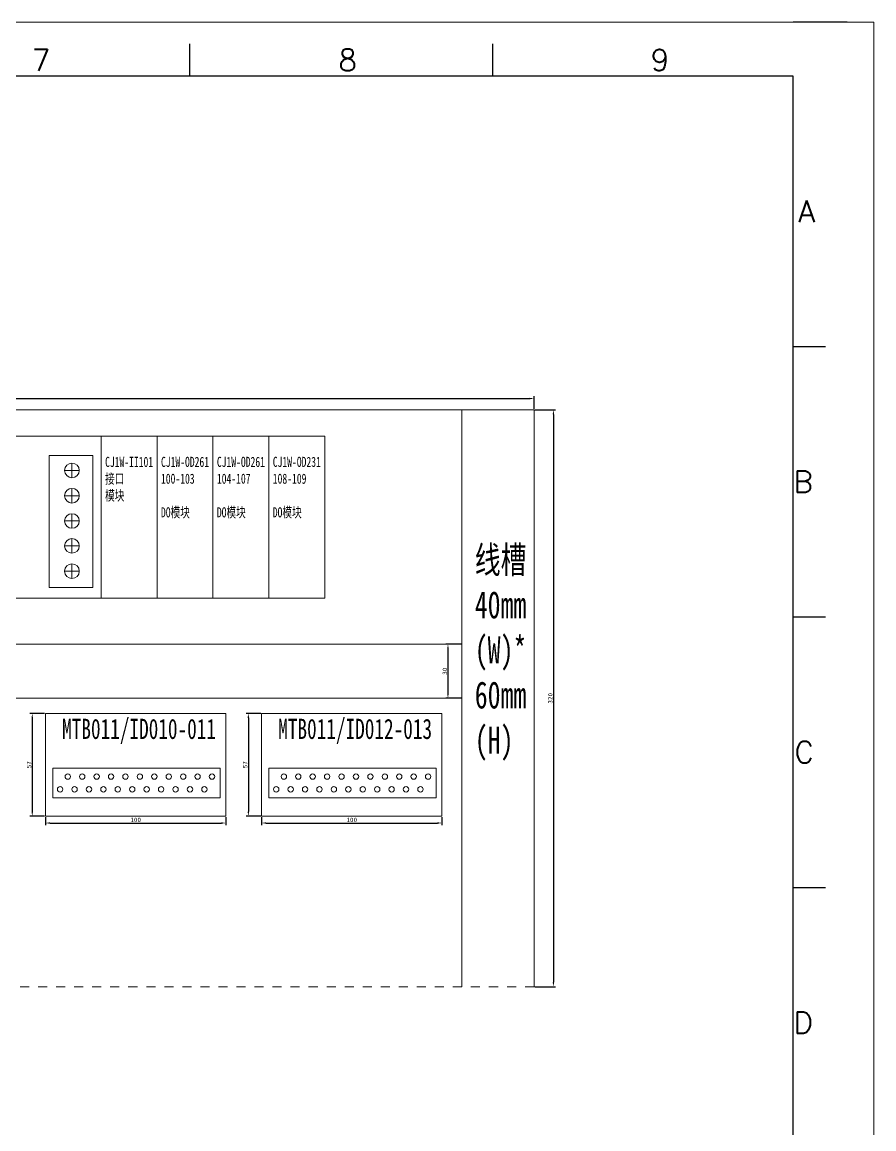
# Model space of a CAD drawing. Extents: x 35123 to 43919, y -4314 to -326.
# Drawn here: x 41177 to 41649, y -940 to -326 of the extents above; entities that cross this region are included whole.
import ezdxf
from ezdxf.enums import TextEntityAlignment as Align

# ---------------------------------------------------------------- set-up
doc = ezdxf.new("R2010")
doc.units = 0
doc.header["$MEASUREMENT"] = 0
doc.linetypes.add('10', pattern=[20, 5, -5, 5, -5])
doc.layers.add('AE_BOR', color=1, linetype='Continuous')
doc.layers.add('细实线层', color=7, linetype='Continuous')
doc.styles.add('WD', font='romans.shx', dxfattribs={"bigfont": 'gbcbig.shx'})
doc.styles.add('宋', font='SimSun.ttf', dxfattribs={"width": 0.7})
doc.dimstyles.new('AM_ISO', dxfattribs={"dimtxt": 2.5, "dimasz": 2.5, "dimexe": 1.25, "dimexo": 0.5, "dimgap": 0.5, "dimtad": 1, "dimdsep": 46, "dimtxsty": 'Standard', "dimcen": 0, "dimclrd": 5, "dimclre": 5, "dimclrt": 1, "dimadec": 0, "dimazin": 2, "dimtp": 0.1, "dimtm": 0.1, "dimtfac": 0.71, "dimtmove": 0, "dimatfit": 3, "dimfxl": 1, "dimtfillclr": 6, "dimlwd": -1, "dimlwe": -1, "dimarcsym": 0})

# ---------------------------------------------------------------- blocks, each defined once
blk = doc.blocks.new('gb_a2_a')
for p, q in [((584, 410), (25, 410)), ((584, 10), (584, 410))]:
    blk.add_line(p, q)
at = {"layer": 'AE_BOR', "color": 1, "lineweight": 15}
for p, q in [((4.93, 420), (598.93, 420)), ((598.93, 420), (598.93, 0))]:
    blk.add_line(p, q, dxfattribs=at)
at = {"layer": 'AE_BOR', "lineweight": 30}
blk.add_line((594, 420), (584, 420), dxfattribs=at)
at = {"layer": 'AE_BOR'}
for p, q in [((472.5, 410), (472.5, 416)), ((528.5, 410), (528.5, 416)), ((584, 360), (590, 360)), ((584, 310), (590, 310)), ((584, 260), (590, 260))]:
    blk.add_line(p, q, dxfattribs=at)
at = {"layer": 'AE_BOR', "style": 'WD'}
for s, p in [('7', (445.01, 411)), ('8', (501.67, 411)), ('9', (559.4, 411))]:
    blk.add_text(s, height=4, dxfattribs=at).set_placement(p, align=Align.CENTER)
for s, p in [('A', (588.05, 385)), ('B', (587.67, 335)), ('C', (587.86, 285)), ('D', (587.67, 235))]:
    blk.add_text(s, height=4, dxfattribs=at).set_placement(p, align=Align.MIDDLE_RIGHT)
blk = doc.blocks.new('*D99')
at = {"color": 5}
for p, q in [((40080.76, -540.92), (40080.76, -533.88)), ((41460.76, -540.92), (41460.76, -533.88)), ((40083.26, -535.13), (41458.26, -535.13))]:
    blk.add_line(p, q, dxfattribs=at)
at = {"color": 5, "lineweight": 0}
for points in [[(40083.26, -534.72), (40083.26, -535.55), (40080.76, -535.13)], [(41458.26, -534.72), (41458.26, -535.55), (41460.76, -535.13)]]:
    blk.add_solid(points, dxfattribs=at)
at = {"layer": 'Defpoints', "color": 0, "lineweight": 0}
for p in [(41460.76, -535.13), (40080.76, -541.42), (41460.76, -541.42)]:
    blk.add_point(p, dxfattribs=at)
at = {"color": 1, "lineweight": 0, "insert": (40770.76, -533.38), "char_height": 2.5, "attachment_point": 5}
blk.add_mtext('1380', dxfattribs=at)
blk = doc.blocks.new('*D100')
at = {"color": 5}
for p, q in [((41461.26, -541.42), (41472.73, -541.42)), ((41471.48, -543.92), (41471.48, -858.92)), ((41461.26, -861.42), (41472.73, -861.42))]:
    blk.add_line(p, q, dxfattribs=at)
at = {"color": 5, "lineweight": 0}
for points in [[(41471.07, -543.92), (41471.9, -543.92), (41471.48, -541.42)], [(41471.07, -858.92), (41471.9, -858.92), (41471.48, -861.42)]]:
    blk.add_solid(points, dxfattribs=at)
at = {"layer": 'Defpoints', "color": 0, "lineweight": 0}
for p in [(41460.76, -541.42), (41460.76, -861.42), (41471.48, -861.42)]:
    blk.add_point(p, dxfattribs=at)
at = {"color": 1, "lineweight": 0, "insert": (41469.73, -701.42), "char_height": 2.5, "attachment_point": 5, "rotation": 90}
blk.add_mtext('320', dxfattribs=at)
blk = doc.blocks.new('*D184')
at = {"layer": 'Defpoints', "color": 0, "lineweight": 0}
for p in [(41421.26, -671.42), (41413.01, -701.42), (41421.26, -701.42)]:
    blk.add_point(p, dxfattribs=at)
at = {"layer": '细实线层', "color": 5}
for p, q in [((41420.76, -671.42), (41411.76, -671.42)), ((41413.01, -673.92), (41413.01, -698.92)), ((41420.76, -701.42), (41411.76, -701.42))]:
    blk.add_line(p, q, dxfattribs=at)
at = {"layer": '细实线层', "color": 5, "lineweight": 0}
for points in [[(41412.59, -673.92), (41413.42, -673.92), (41413.01, -671.42)], [(41412.59, -698.92), (41413.42, -698.92), (41413.01, -701.42)]]:
    blk.add_solid(points, dxfattribs=at)
at = {"layer": '细实线层', "color": 1, "lineweight": 0, "insert": (41411.26, -686.42), "char_height": 2.5, "attachment_point": 5, "rotation": 90}
blk.add_mtext('30', dxfattribs=at)
blk = doc.blocks.new('*D188')
at = {"color": 5}
for p, q in [((41189.84, -767.31), (41189.84, -771.87)), ((41289.84, -767.31), (41289.84, -771.87)), ((41192.34, -770.62), (41287.34, -770.62))]:
    blk.add_line(p, q, dxfattribs=at)
at = {"color": 5, "lineweight": 0}
for points in [[(41192.34, -770.2), (41192.34, -771.04), (41189.84, -770.62)], [(41287.34, -770.2), (41287.34, -771.04), (41289.84, -770.62)]]:
    blk.add_solid(points, dxfattribs=at)
at = {"layer": 'Defpoints', "color": 0, "lineweight": 0}
for p in [(41189.84, -766.81), (41289.84, -766.81), (41289.84, -770.62)]:
    blk.add_point(p, dxfattribs=at)
at = {"color": 1, "lineweight": 0, "insert": (41239.84, -768.87), "char_height": 2.5, "attachment_point": 5}
blk.add_mtext('100', dxfattribs=at)
blk = doc.blocks.new('*D187')
at = {"layer": 'Defpoints', "color": 0, "lineweight": 0}
for p in [(41189.84, -709.81), (41182.48, -766.81), (41189.84, -766.81)]:
    blk.add_point(p, dxfattribs=at)
at = {"layer": '细实线层', "color": 5}
for p, q in [((41189.34, -709.81), (41181.23, -709.81)), ((41182.48, -712.31), (41182.48, -764.31)), ((41189.34, -766.81), (41181.23, -766.81))]:
    blk.add_line(p, q, dxfattribs=at)
at = {"layer": '细实线层', "color": 5, "lineweight": 0}
for points in [[(41182.07, -712.31), (41182.9, -712.31), (41182.48, -709.81)], [(41182.07, -764.31), (41182.9, -764.31), (41182.48, -766.81)]]:
    blk.add_solid(points, dxfattribs=at)
at = {"layer": '细实线层', "color": 1, "lineweight": 0, "insert": (41180.73, -738.31), "char_height": 2.5, "attachment_point": 5, "rotation": 90}
blk.add_mtext('57', dxfattribs=at)
blk = doc.blocks.new('*D199')
at = {"color": 5}
for p, q in [((41309.67, -767.31), (41309.67, -771.87)), ((41409.67, -767.31), (41409.67, -771.87)), ((41312.17, -770.62), (41407.17, -770.62))]:
    blk.add_line(p, q, dxfattribs=at)
at = {"color": 5, "lineweight": 0}
for points in [[(41312.17, -770.2), (41312.17, -771.04), (41309.67, -770.62)], [(41407.17, -770.2), (41407.17, -771.04), (41409.67, -770.62)]]:
    blk.add_solid(points, dxfattribs=at)
at = {"layer": 'Defpoints', "color": 0, "lineweight": 0}
for p in [(41309.67, -766.81), (41409.67, -766.81), (41409.67, -770.62)]:
    blk.add_point(p, dxfattribs=at)
at = {"color": 1, "lineweight": 0, "insert": (41359.67, -768.87), "char_height": 2.5, "attachment_point": 5}
blk.add_mtext('100', dxfattribs=at)
blk = doc.blocks.new('*D200')
at = {"layer": 'Defpoints', "color": 0, "lineweight": 0}
for p in [(41309.67, -709.81), (41302.31, -766.81), (41309.67, -766.81)]:
    blk.add_point(p, dxfattribs=at)
at = {"layer": '细实线层', "color": 5}
for p, q in [((41309.17, -709.81), (41301.06, -709.81)), ((41302.31, -712.31), (41302.31, -764.31)), ((41309.17, -766.81), (41301.06, -766.81))]:
    blk.add_line(p, q, dxfattribs=at)
at = {"layer": '细实线层', "color": 5, "lineweight": 0}
for points in [[(41301.89, -712.31), (41302.73, -712.31), (41302.31, -709.81)], [(41301.89, -764.31), (41302.73, -764.31), (41302.31, -766.81)]]:
    blk.add_solid(points, dxfattribs=at)
at = {"layer": '细实线层', "color": 1, "lineweight": 0, "insert": (41300.56, -738.31), "char_height": 2.5, "attachment_point": 5, "rotation": 90}
blk.add_mtext('57', dxfattribs=at)

msp = doc.modelspace()

# ---------------------------------------------------------------- linework, layer by layer
at = {"lineweight": 0}
for p, q in [((40080.758, -541.415), (41460.758, -541.415)), ((41420.758, -541.415), (41420.758, -861.415)), ((41460.758, -541.415), (41460.758, -861.415)), ((41220.672, -555.971), (41140.672, -555.971)), ((41251.672, -555.971), (41220.672, -555.971)), ((41220.672, -555.971), (41220.672, -645.971)), ((41220.672, -645.971), (41220.672, -555.971)), ((41251.672, -645.971), (41251.672, -555.971)), ((41282.672, -555.971), (41251.672, -555.971)), ((41282.672, -645.971), (41282.672, -555.971)), ((41313.672, -555.971), (41282.672, -555.971)), ((41313.672, -645.971), (41313.672, -555.971)), ((41344.672, -555.971), (41313.672, -555.971)), ((41344.672, -645.971), (41344.672, -555.971)), ((41204.495, -570.96), (41204.495, -579.077)), ((41200.436, -575.019), (41208.554, -575.019)), ((41200.436, -589.045), (41208.554, -589.045)), ((41204.495, -584.986), (41204.495, -593.103)), ((41204.495, -599.012), (41204.495, -607.13)), ((41200.436, -603.071), (41208.554, -603.071)), ((41204.495, -612.838), (41204.495, -620.955)), ((41200.436, -616.897), (41208.554, -616.897)), ((41200.436, -630.906), (41208.554, -630.906)), ((41204.495, -626.847), (41204.495, -634.965)), ((41140.672, -645.971), (41220.672, -645.971)), ((41220.672, -645.971), (41251.672, -645.971)), ((41251.672, -645.971), (41282.672, -645.971)), ((41282.672, -645.971), (41313.672, -645.971)), ((41313.672, -645.971), (41344.672, -645.971)), ((40513.254, -671.419), (41420.758, -671.419)), ((40513.254, -701.419), (41420.758, -701.415)), ((41289.842, -709.81), (41189.842, -709.81)), ((41189.842, -709.81), (41189.842, -759.81)), ((41289.842, -766.81), (41289.842, -709.81)), ((41409.668, -709.81), (41309.668, -709.81)), ((41309.668, -709.81), (41309.668, -759.81)), ((41409.668, -766.81), (41409.668, -709.81)), ((41189.842, -766.81), (41289.842, -766.81)), ((41309.668, -766.81), (41409.668, -766.81))]:
    msp.add_line(p, q, dxfattribs=at)
at = {"linetype": '10', "lineweight": 0}
msp.add_line((41460.758, -861.415), (40080.758, -861.415), dxfattribs=at)
at = {"lineweight": 0}
msp.add_lwpolyline([(41191.956, -566.667), (41216.104, -566.667), (41216.104, -639.885), (41191.956, -639.885)], close=True, dxfattribs=at)
for centre, radius in [((41204.495, -575.019), 4.059), ((41204.495, -589.045), 4.059), ((41204.495, -603.071), 4.059), ((41204.495, -616.897), 4.059), ((41204.495, -630.906), 4.059), ((41202.18, -744.87), 1.504), ((41210.18, -744.87), 1.504), ((41218.18, -744.87), 1.504), ((41226.18, -744.87), 1.504), ((41234.18, -744.87), 1.504), ((41242.18, -744.87), 1.504), ((41250.18, -744.87), 1.504), ((41258.18, -744.87), 1.504), ((41266.18, -744.87), 1.504), ((41274.18, -744.87), 1.504), ((41282.18, -744.87), 1.504), ((41322.006, -744.87), 1.504), ((41330.006, -744.87), 1.504), ((41338.006, -744.87), 1.504), ((41346.006, -744.87), 1.504), ((41354.006, -744.87), 1.504), ((41362.006, -744.87), 1.504), ((41370.006, -744.87), 1.504), ((41378.006, -744.87), 1.504), ((41386.006, -744.87), 1.504), ((41394.006, -744.87), 1.504), ((41402.006, -744.87), 1.504), ((41197.938, -751.934), 1.504), ((41205.938, -751.934), 1.504), ((41213.938, -751.934), 1.504), ((41221.938, -751.934), 1.504), ((41229.938, -751.934), 1.504), ((41237.938, -751.934), 1.504), ((41245.938, -751.934), 1.504), ((41253.938, -751.934), 1.504), ((41261.938, -751.934), 1.504), ((41269.938, -751.934), 1.504), ((41277.938, -751.934), 1.504), ((41317.764, -751.934), 1.504), ((41325.764, -751.934), 1.504), ((41333.764, -751.934), 1.504), ((41341.764, -751.934), 1.504), ((41349.764, -751.934), 1.504), ((41357.764, -751.934), 1.504), ((41365.764, -751.934), 1.504), ((41373.764, -751.934), 1.504), ((41381.764, -751.934), 1.504), ((41389.764, -751.934), 1.504), ((41397.764, -751.934), 1.504)]:
    msp.add_circle(centre, radius, dxfattribs=at)
at = {"layer": '细实线层', "lineweight": 0}
for p, q in [((41189.842, -709.81), (41189.842, -766.81)), ((41309.668, -709.81), (41309.668, -766.81)), ((41193.855, -740.22), (41286.705, -740.22)), ((41193.855, -756.686), (41193.855, -740.22)), ((41286.705, -740.22), (41286.705, -756.686)), ((41313.681, -740.22), (41406.531, -740.22)), ((41313.681, -756.686), (41313.681, -740.22)), ((41406.531, -740.22), (41406.531, -756.686)), ((41286.705, -756.686), (41193.855, -756.686)), ((41406.531, -756.686), (41313.681, -756.686))]:
    msp.add_line(p, q, dxfattribs=at)

# ---------------------------------------------------------------- block references
at = {"xscale": 3, "yscale": 3, "zscale": 3}
msp.add_blockref('gb_a2_a', (39852.383, -1586.326), dxfattribs=at)

# ---------------------------------------------------------------- texts
at = {"lineweight": 0, "attachment_point": 1, "style": '宋'}
for s, insert, char_height, width in [('CJ1W-II101\\P接口\\P模块', (41222.866, -567.467), 5.6, 37.18515), ('CJ1W-OD261\\P100-103\\P\\PDO模块', (41253.866, -567.467), 5.6, 37.18515), ('CJ1W-OD261\\P104-107\\P\\PDO模块', (41284.866, -567.467), 5.6, 37.18515), ('CJ1W-OD231\\P108-109\\P\\PDO模块', (41315.866, -567.467), 5.6, 37.18515), ('线槽\\P40mm\\P(W)*\\P60mm\\P(H)', (41427.887, -617.062), 15, 91.14982), ('MTB011/ID010-011', (41199.048, -712.801), 11.2, 74.37029), ('MTB011/ID012-013', (41318.874, -712.801), 11.2, 74.37029)]:
    msp.add_mtext(s, dxfattribs=dict(at, insert=insert, char_height=char_height, width=width))

# ---------------------------------------------------------------- dimensions: what is measured, and where the dimension line sits
at = {"lineweight": 0}
for base, p1, p2, picture, middle in [((41460.758, -535.133), (40080.758, -541.415), (41460.758, -541.415), '*D99', (40770.758, -533.383)), ((41289.842, -770.621), (41189.842, -766.81), (41289.842, -766.81), '*D188', (41239.842, -768.871)), ((41409.668, -770.621), (41309.668, -766.81), (41409.668, -766.81), '*D199', (41359.668, -768.871))]:
    dim = msp.add_linear_dim(base=base, p1=p1, p2=p2, dimstyle='AM_ISO', dxfattribs=at)
    dim.commit()
    dim.dimension.update_dxf_attribs({"geometry": picture, "text_midpoint": middle})
dim = msp.add_linear_dim(base=(41471.482, -861.415), p1=(41460.758, -541.415), p2=(41460.758, -861.415), angle=90, dimstyle='AM_ISO', dxfattribs=at)
dim.commit()
dim.dimension.update_dxf_attribs({"geometry": '*D100', "text_midpoint": (41469.732, -701.415)})
at = {"layer": '细实线层', "lineweight": 0}
for base, p1, p2, picture, middle in [((41413.005, -701.419), (41421.258, -671.419), (41421.258, -701.419), '*D184', (41411.255, -686.419)), ((41182.484, -766.81), (41189.842, -709.81), (41189.842, -766.81), '*D187', (41180.734, -738.31)), ((41302.309, -766.81), (41309.668, -709.81), (41309.668, -766.81), '*D200', (41300.559, -738.31))]:
    dim = msp.add_linear_dim(base=base, p1=p1, p2=p2, angle=90, dimstyle='AM_ISO', dxfattribs=at)
    dim.commit()
    dim.dimension.update_dxf_attribs({"geometry": picture, "text_midpoint": middle})

doc.saveas('drawing.dxf')
